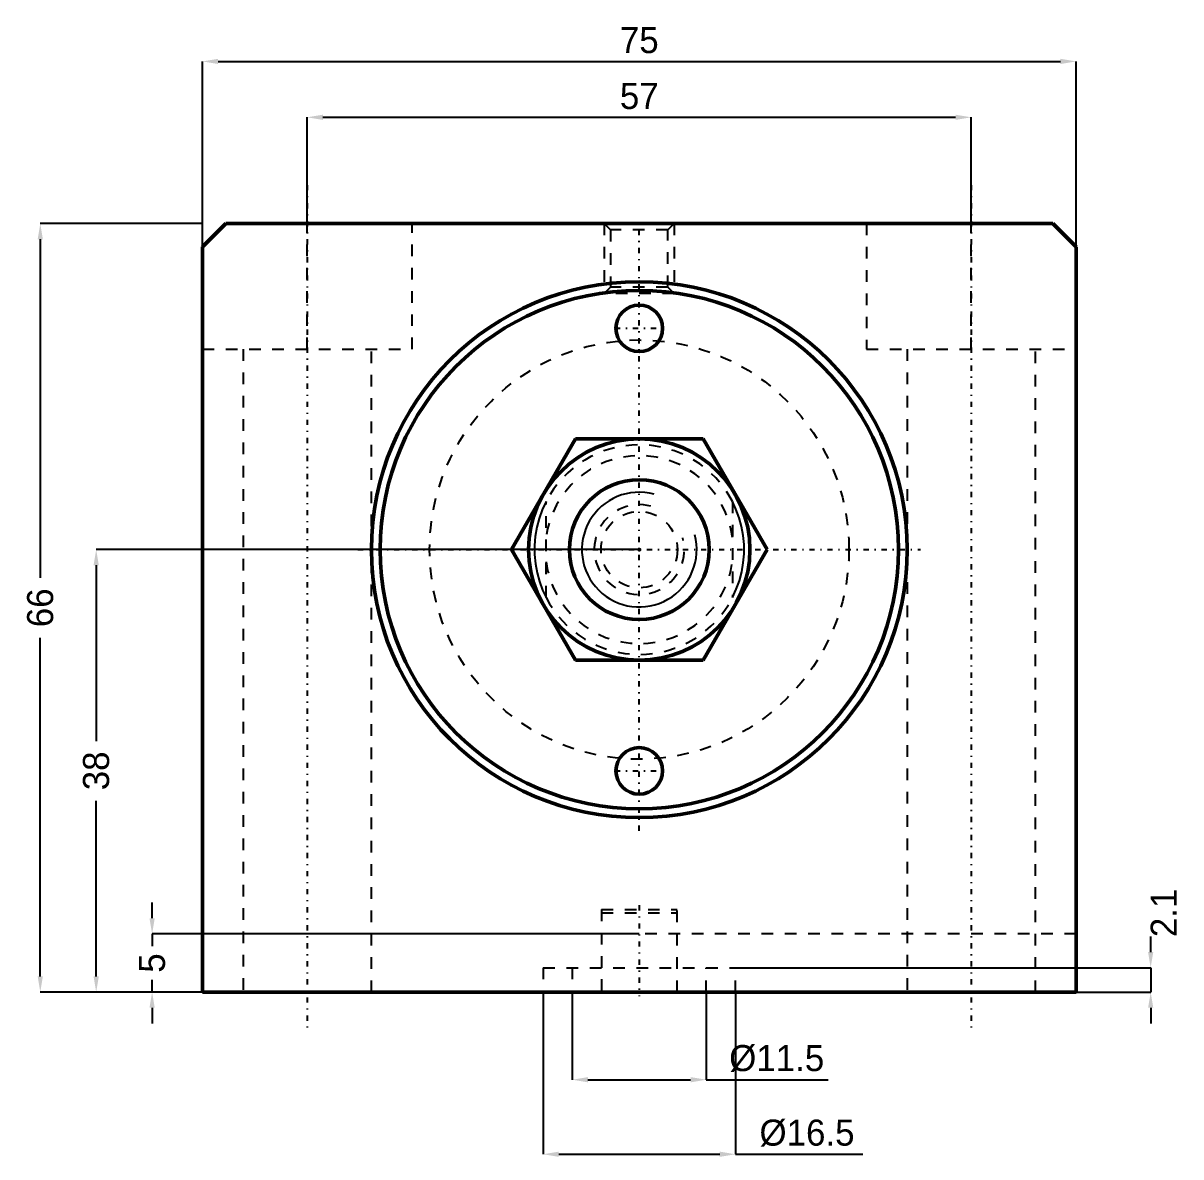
# Model space of a CAD drawing. Header units: millimetres. Extents: x -79 to 293, y -285 to 45.
# Drawn here: x -52.9 to 46.5, y -52.1 to 45.2 of the extents above; entities that cross this region are included whole.
import ezdxf

# ---------------------------------------------------------------- set-up
doc = ezdxf.new("R2010")
doc.units = ezdxf.units.MM
doc.linetypes.add('Center', pattern=[1.5, 0.45, -0.5, 0.05, -0.5])
doc.linetypes.add('Dashed', pattern=[2, 1, -1])
for name, color, linetype, lineweight in [('2d ConnectionPoints', 7, 'Continuous', 50), ('AM_0', 7, 'Continuous', 50), ('AM_5', 3, 'Continuous', 25), ('AM_7', 7, 'Center', 25), ('AM_9', 6, 'Dashed', 25)]:
    doc.layers.add(name, color=color, linetype=linetype, lineweight=lineweight)
doc.dimstyles.new('ISO-25', dxfattribs={"dimtxt": 2.5, "dimasz": 2.5, "dimexe": 1.25, "dimexo": 0.625, "dimtad": 1, "dimtxsty": 'Standard', "dimcen": 2.5, "dimadec": 0, "dimazin": 0, "dimtfac": 1, "dimtmove": 0, "dimatfit": 3, "dimfxl": 0, "dimarcsym": 0})

# ---------------------------------------------------------------- blocks, each defined once
blk = doc.blocks.new('1_JECN_M20_EX_32_100ST_rod_0_in_JECN_M20_EX_32_100ST_0__0')
at = {"layer": 'AM_0'}
for p, q in [((-10.97, 0), (-5.485, 9.5)), ((-5.485, 9.5), (5.485, 9.5)), ((5.485, 9.5), (10.97, 0)), ((-5.485, -9.5), (-10.97, 0)), ((10.97, 0), (5.485, -9.5)), ((5.485, -9.5), (-5.485, -9.5))]:
    blk.add_line(p, q, dxfattribs=at)
for radius in [9.5, 6]:
    blk.add_circle((0, 0), radius, dxfattribs=at)
at = {"layer": 'AM_5'}
blk.add_arc((0, 0), 4.927, 75, 15, dxfattribs=at)
at = {"layer": 'AM_9'}
for p, q in [((-8, -4.123), (-8, 4.123)), ((8, 4.123), (8, -4.123))]:
    blk.add_line(p, q, dxfattribs=at)
for points in [[(-8, 4.123), (-8.329, 3.41), (-8.594, 2.671), (-8.795, 1.912), (-8.928, 1.138), (-8.993, 0.356), (-8.99, -0.429), (-8.918, -1.211), (-8.779, -1.984), (-8.572, -2.741), (-8.301, -3.478), (-8, -4.123)], [(8, -4.123), (8.329, -3.41), (8.594, -2.671), (8.795, -1.912), (8.928, -1.138), (8.993, -0.356), (8.99, 0.429), (8.918, 1.211), (8.779, 1.984), (8.572, 2.741), (8.301, 3.478), (8, 4.123)]]:
    blk.add_lwpolyline(points, dxfattribs=at)
for radius, start, end in [(9, 27.26604, 152.73396), (8.067, 7.41062, 172.58938), (8.067, 187.41062, 352.58938), (9, 207.26604, 332.73396)]:
    blk.add_arc((0, 0), radius, start, end, dxfattribs=at)
blk = doc.blocks.new('2_JECN_M20_EX_32_100ST__body_0_in_JECN_M20_EX_32_100ST_0__0')
at = {"layer": 'AM_0'}
for p, q in [((-35.5, 28), (-37.5, 26)), ((35.5, 28), (-35.5, 28)), ((37.5, 26), (35.5, 28)), ((-37.5, 26), (-37.5, -38)), ((37.5, -38), (37.5, 26)), ((-37.5, -38), (37.5, -38))]:
    blk.add_line(p, q, dxfattribs=at)
for centre, radius in [((0, 0), 23), ((0, 0), 22.25), ((0, 19), 2), ((0, -19), 2)]:
    blk.add_circle(centre, radius, dxfattribs=at)
at = {"layer": 'AM_5', "linetype": 'Dashed'}
for p, q in [((-3, 28), (-3, 22)), ((3, 28), (3, 22))]:
    blk.add_line(p, q, dxfattribs=at)
blk.add_arc((0, 0), 3.8615, 75, 15, dxfattribs=at)
at = {"layer": 'AM_7'}
for p, q in [((-28.5, 31.3), (-28.5, -41.3)), ((28.5, 31.3), (28.5, -41.3)), ((0, -24.15), (0, 28.3)), ((-2.1, 19), (2.1, 19)), ((-24.15, 0), (24.15, 0)), ((-2.1, -19), (2.1, -19)), ((0, -30.545), (0, -38.355))]:
    blk.add_line(p, q, dxfattribs=at)
at = {"layer": 'AM_9'}
for p, q in [((-28.5, 17.2), (-28.5, 28)), ((-19.5, 17.2), (-19.5, 28)), ((-3, 28), (-2.4585, 27.4585)), ((2.4585, 27.4585), (3, 28)), ((19.5, 28), (19.5, 17.2)), ((28.5, 17.2), (28.5, 28)), ((-2.4585, 27.4585), (-2.4585, 22.5415)), ((2.4585, 27.4585), (-2.4585, 27.4585)), ((2.4585, 22.5415), (2.4585, 27.4585)), ((-2.4585, 22.5415), (-3, 22)), ((3, 22), (-3, 22)), ((2.4585, 22.5415), (-2.4585, 22.5415)), ((3, 22), (2.4585, 22.5415)), ((-37.5, 17.2), (-19.5, 17.2)), ((-34, 17.2), (-34, -38)), ((-23, -38), (-23, 17.2)), ((19.5, 17.2), (37.5, 17.2)), ((23, 17.2), (23, -38)), ((34, -38), (34, 17.2)), ((-3.25, -30.9), (3.25, -30.9)), ((-3.25, -30.9), (-3.25, -38)), ((-3.25, -31.2), (3.25, -31.2)), ((3.25, -38), (3.25, -30.9)), ((37.5, -33), (-37.5, -33)), ((-8.25, -35.9), (8.25, -35.9)), ((-8.25, -35.9), (-8.25, -38)), ((-5.75, -35.9), (-5.75, -38)), ((5.75, -38), (5.75, -35.9)), ((8.25, -38), (8.25, -35.9))]:
    blk.add_line(p, q, dxfattribs=at)
for radius in [18, 3.2805]:
    blk.add_circle((0, 0), radius, dxfattribs=at)
blk = doc.blocks.new('*D3')
at = {"layer": 'AM_5', "color": 0, "lineweight": -2}
for p, q in [((-28.5, 28), (-28.5, 37.12)), ((-27.156, 37.12), (27.156, 37.12)), ((28.5, 28), (28.5, 37.12))]:
    blk.add_line(p, q, dxfattribs=at)
at = {"layer": 'AM_5', "color": 0}
for points in [[(-27.156, 37.344), (-27.156, 36.896), (-28.5, 37.12)], [(27.156, 36.896), (27.156, 37.344), (28.5, 37.12)]]:
    blk.add_solid(points, dxfattribs=at)
at = {"layer": 'Defpoints', "color": 0}
for p in [(28.5, 37.12), (-28.5, 28), (28.5, 28)]:
    blk.add_point(p, dxfattribs=at)
at = {"layer": 'AM_5', "color": 0, "insert": (0, 38.936), "char_height": 2.24, "attachment_point": 5}
blk.add_mtext('57', dxfattribs=at)
blk = doc.blocks.new('*D4')
at = {"layer": 'AM_5', "color": 0, "lineweight": -2}
for p, q in [((-37.5, 28), (-51.42, 28)), ((-51.42, 26.656), (-51.42, -2.437)), ((-51.42, -36.656), (-51.42, -7.563)), ((-37.5, -38), (-51.42, -38))]:
    blk.add_line(p, q, dxfattribs=at)
at = {"layer": 'AM_5', "color": 0}
for points in [[(-51.196, 26.656), (-51.644, 26.656), (-51.42, 28)], [(-51.644, -36.656), (-51.196, -36.656), (-51.42, -38)]]:
    blk.add_solid(points, dxfattribs=at)
at = {"layer": 'Defpoints', "color": 0}
for p in [(-37.5, 28), (-51.42, -38), (-37.5, -38)]:
    blk.add_point(p, dxfattribs=at)
at = {"layer": 'AM_5', "color": 0, "insert": (-51.42, -5), "char_height": 2.24, "attachment_point": 5, "rotation": 90}
blk.add_mtext('66', dxfattribs=at)
blk = doc.blocks.new('*D5')
at = {"layer": 'AM_5', "color": 0, "lineweight": -2}
for p, q in [((0, 0), (-46.62, 0)), ((-46.62, -1.344), (-46.62, -16.44)), ((-46.62, -36.656), (-46.62, -21.56)), ((-37.5, -38), (-46.62, -38))]:
    blk.add_line(p, q, dxfattribs=at)
at = {"layer": 'AM_5', "color": 0}
for points in [[(-46.396, -1.344), (-46.844, -1.344), (-46.62, 0)], [(-46.844, -36.656), (-46.396, -36.656), (-46.62, -38)]]:
    blk.add_solid(points, dxfattribs=at)
at = {"layer": 'Defpoints', "color": 0}
for p in [(0, 0), (-46.62, -38), (-37.5, -38)]:
    blk.add_point(p, dxfattribs=at)
at = {"layer": 'AM_5', "color": 0, "insert": (-46.62, -19), "char_height": 2.24, "attachment_point": 5, "rotation": 90}
blk.add_mtext('38', dxfattribs=at)
blk = doc.blocks.new('*D6')
at = {"layer": 'AM_5', "color": 0, "lineweight": -2}
for p, q in [((-41.82, -31.656), (-41.82, -30.312)), ((0, -33), (-41.82, -33)), ((-41.82, -33), (-41.82, -34.057)), ((-41.82, -38), (-41.82, -36.943)), ((-37.5, -38), (-41.82, -38)), ((-41.82, -39.344), (-41.82, -40.688))]:
    blk.add_line(p, q, dxfattribs=at)
at = {"layer": 'AM_5', "color": 0}
for points in [[(-42.044, -31.656), (-41.596, -31.656), (-41.82, -33)], [(-41.596, -39.344), (-42.044, -39.344), (-41.82, -38)]]:
    blk.add_solid(points, dxfattribs=at)
at = {"layer": 'Defpoints', "color": 0}
for p in [(-41.82, -33), (0, -33), (-37.5, -38)]:
    blk.add_point(p, dxfattribs=at)
at = {"layer": 'AM_5', "color": 0, "insert": (-41.82, -35.5), "char_height": 2.24, "attachment_point": 5, "rotation": 90}
blk.add_mtext('5', dxfattribs=at)
blk = doc.blocks.new('*D7')
at = {"layer": 'AM_5', "color": 0, "lineweight": -2}
for p, q in [((43.9, -34.556), (43.9, -33.212)), ((8.25, -35.9), (43.9, -35.9)), ((43.9, -35.9), (43.9, -38)), ((37.5, -38), (43.9, -38)), ((43.9, -39.344), (43.9, -40.688))]:
    blk.add_line(p, q, dxfattribs=at)
at = {"layer": 'AM_5', "color": 0}
for points in [[(43.676, -34.556), (44.124, -34.556), (43.9, -35.9)], [(44.124, -39.344), (43.676, -39.344), (43.9, -38)]]:
    blk.add_solid(points, dxfattribs=at)
at = {"layer": 'Defpoints', "color": 0}
for p in [(8.25, -35.9), (37.5, -38), (43.9, -38)]:
    blk.add_point(p, dxfattribs=at)
at = {"layer": 'AM_5', "color": 0, "insert": (45.02, -31.196), "char_height": 2.24, "attachment_point": 5, "rotation": 90}
blk.add_mtext('2.1', dxfattribs=at)
blk = doc.blocks.new('*D8')
at = {"layer": 'AM_5', "color": 0, "lineweight": -2}
for p, q in [((-5.75, -38), (-5.75, -45.52)), ((5.75, -38), (5.75, -45.52)), ((-4.406, -45.52), (4.406, -45.52)), ((5.75, -45.52), (16.229, -45.52))]:
    blk.add_line(p, q, dxfattribs=at)
at = {"layer": 'AM_5', "color": 0}
for points in [[(-4.406, -45.296), (-4.406, -45.744), (-5.75, -45.52)], [(4.406, -45.744), (4.406, -45.296), (5.75, -45.52)]]:
    blk.add_solid(points, dxfattribs=at)
at = {"layer": 'Defpoints', "color": 0}
for p in [(-5.75, -38), (5.75, -38), (5.75, -45.52)]:
    blk.add_point(p, dxfattribs=at)
at = {"layer": 'AM_5', "color": 0, "insert": (11.798, -43.704), "char_height": 2.24, "attachment_point": 5}
blk.add_mtext('Ø11.5', dxfattribs=at)
blk = doc.blocks.new('*D9')
at = {"layer": 'AM_5', "color": 0, "lineweight": -2}
for p, q in [((-8.25, -38), (-8.25, -51.92)), ((8.25, -38), (8.25, -51.92)), ((-6.906, -51.92), (6.906, -51.92)), ((8.25, -51.92), (19.202, -51.92))]:
    blk.add_line(p, q, dxfattribs=at)
at = {"layer": 'AM_5', "color": 0}
for points in [[(-6.906, -51.696), (-6.906, -52.144), (-8.25, -51.92)], [(6.906, -52.144), (6.906, -51.696), (8.25, -51.92)]]:
    blk.add_solid(points, dxfattribs=at)
at = {"layer": 'Defpoints', "color": 0}
for p in [(-8.25, -38), (8.25, -38), (8.25, -51.92)]:
    blk.add_point(p, dxfattribs=at)
at = {"layer": 'AM_5', "color": 0, "insert": (14.398, -50.104), "char_height": 2.24, "attachment_point": 5}
blk.add_mtext('Ø16.5', dxfattribs=at)
blk = doc.blocks.new('*D10')
at = {"layer": 'AM_5', "color": 0, "lineweight": -2}
for p, q in [((-37.5, -38), (-37.5, 41.92)), ((-36.156, 41.92), (36.156, 41.92)), ((37.5, -38), (37.5, 41.92))]:
    blk.add_line(p, q, dxfattribs=at)
at = {"layer": 'AM_5', "color": 0}
for points in [[(-36.156, 42.144), (-36.156, 41.696), (-37.5, 41.92)], [(36.156, 41.696), (36.156, 42.144), (37.5, 41.92)]]:
    blk.add_solid(points, dxfattribs=at)
at = {"layer": 'Defpoints', "color": 0}
for p in [(37.5, 41.92), (-37.5, -38), (37.5, -38)]:
    blk.add_point(p, dxfattribs=at)
at = {"layer": 'AM_5', "color": 0, "insert": (0, 43.736), "char_height": 2.24, "attachment_point": 5}
blk.add_mtext('75', dxfattribs=at)

msp = doc.modelspace()

# ---------------------------------------------------------------- linework, layer by layer
at = {"layer": '2d ConnectionPoints'}
msp.add_point((0, 0), dxfattribs=at)
msp.add_point((0, 0), dxfattribs=at)

# ---------------------------------------------------------------- block references
for name in ['2_JECN_M20_EX_32_100ST__body_0_in_JECN_M20_EX_32_100ST_0__0', '1_JECN_M20_EX_32_100ST_rod_0_in_JECN_M20_EX_32_100ST_0__0']:
    msp.add_blockref(name, (0, 0))

# ---------------------------------------------------------------- dimensions: what is measured, and where the dimension line sits
at = {"layer": 'AM_5'}
for base, p1, p2, text, picture, middle in [((37.5, 41.92), (-37.5, -38), (37.5, -38), '75', '*D10', (0, 41.92)), ((28.5, 37.12), (-28.5, 28), (28.5, 28), '57', '*D3', (0, 37.12)), ((8.25, -51.92), (-8.25, -38), (8.25, -38), 'Ø16.5', '*D9', (14.398, -51.92)), ((5.75, -45.52), (-5.75, -38), (5.75, -38), 'Ø11.5', '*D8', (11.798, -45.52))]:
    dim = msp.add_linear_dim(base=base, p1=p1, p2=p2, text=text, dimstyle='ISO-25', override={"dimtxt": 2.24, "dimasz": 1.344, "dimexe": 0, "dimexo": 0, "dimgap": 0.672}, dxfattribs=at)
    dim.commit()
    dim.dimension.update_dxf_attribs({"geometry": picture, "text_midpoint": middle, "dimtype": 160})
for base, p1, p2, text, picture, middle in [((-51.42, -38), (-37.5, 28), (-37.5, -38), '66', '*D4', (-51.42, -5)), ((-46.62, -38), (0, 0), (-37.5, -38), '38', '*D5', (-46.62, -19)), ((43.9, -38), (8.25, -35.9), (37.5, -38), '2.1', '*D7', (45.02, -31.196)), ((-41.82, -33), (-37.5, -38), (0, -33), '5', '*D6', (-41.82, -35.5))]:
    dim = msp.add_linear_dim(base=base, p1=p1, p2=p2, angle=90, text=text, dimstyle='ISO-25', override={"dimtxt": 2.24, "dimasz": 1.344, "dimexe": 0, "dimexo": 0, "dimgap": 0.672}, dxfattribs=at)
    dim.commit()
    dim.dimension.update_dxf_attribs({"geometry": picture, "text_midpoint": middle, "dimtype": 160, "text_rotation": 90})

doc.saveas('drawing.dxf')
